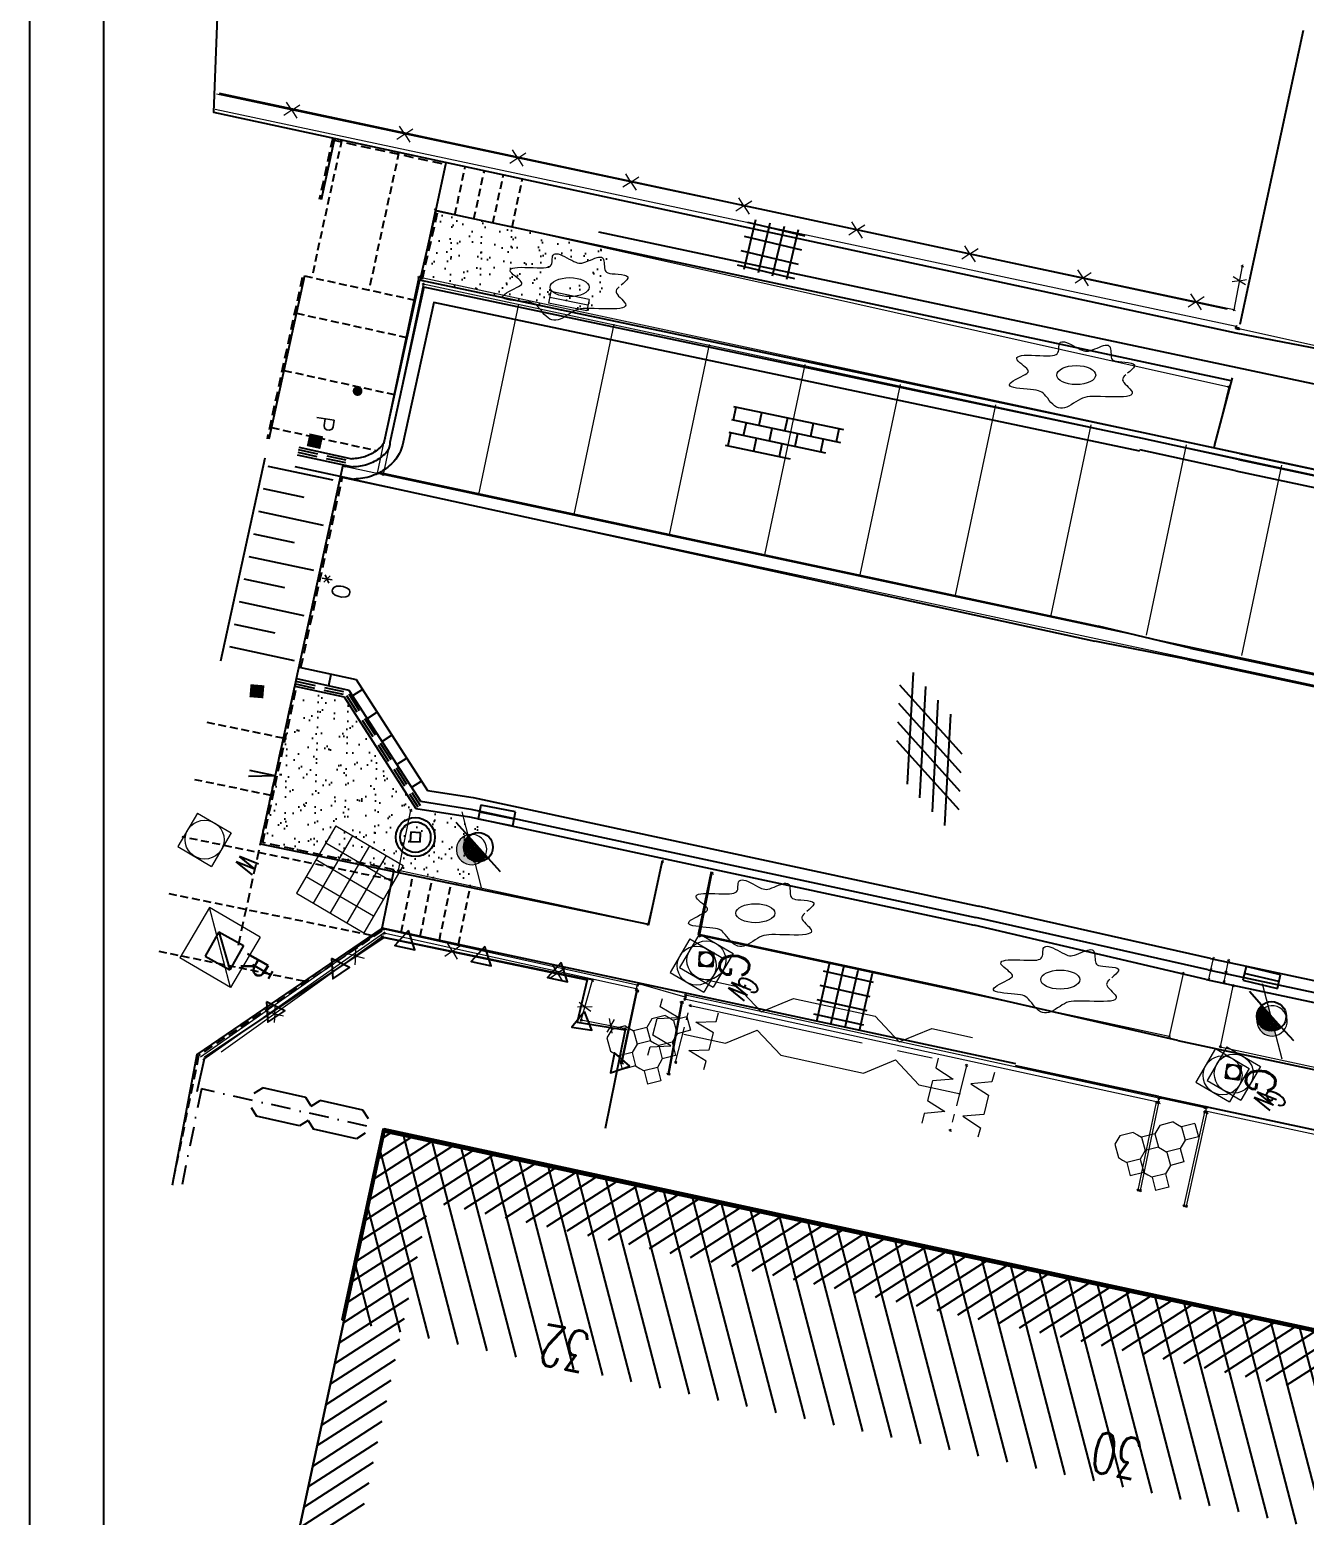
# Model space of a CAD drawing. Header units: millimetres. Extents: x 3476 to 38328, y 1439 to 26921.
# Drawn here: x 3476 to 6747, y 4517 to 8330 of the extents above; entities that cross this region are included whole.
import ezdxf

# ---------------------------------------------------------------- set-up
doc = ezdxf.new("R2010")
doc.units = ezdxf.units.MM
doc.header["$LTSCALE"] = 100
doc.header["$MEASUREMENT"] = 0
for name, pattern in [('DASHDOT', [1, 0.5, -0.25, 0, -0.25]), ('DASHED', [0.75, 0.5, -0.25]), ('HIDDEN', [0.375, 0.25, -0.125])]:
    doc.linetypes.add(name, pattern=pattern)
doc.layers.get('0').update_dxf_attribs({"linetype": 'CONTINUOUS'})
for name, color, linetype in [('arcering', 4, 'CONTINUOUS'), ('B-01', 7, 'CONTINUOUS'), ('B-02', 7, 'CONTINUOUS'), ('B-03', 7, 'CONTINUOUS'), ('B-04', 7, 'CONTINUOUS'), ('B-05', 7, 'CONTINUOUS'), ('B-06', 7, 'CONTINUOUS'), ('B-07', 7, 'CONTINUOUS'), ('B-09', 7, 'CONTINUOUS'), ('B-10', 7, 'CONTINUOUS'), ('B-HUISNRS', 7, 'CONTINUOUS'), ('B-TEKST18', 7, 'CONTINUOUS'), ('B-TEKST25', 7, 'CONTINUOUS'), ('B-VERKLONT', 7, 'CONTINUOUS'), ('BT-AFSL', 7, 'CONTINUOUS'), ('BT-BEPL', 7, 'CONTINUOUS'), ('BT-GEBO1', 7, 'CONTINUOUS'), ('BT-GEBO2', 7, 'CONTINUOUS'), ('BT-KAPA', 7, 'CONTINUOUS'), ('BT-WEG1', 7, 'CONTINUOUS'), ('BT-WEG2', 7, 'CONTINUOUS'), ('G-PARKEERVAK-GEMEENTE', 1, 'CONTINUOUS'), ('L-VELDDATA', 7, 'CONTINUOUS'), ('new', 1, 'CONTINUOUS'), ('STRATEN', 5, 'CONTINUOUS')]:
    doc.layers.add(name, color=color, linetype=linetype)
doc.styles.add('RS050', font='romans', dxfattribs={"height": 0.5})
doc.styles.get("Standard").update_dxf_attribs({"font": 'romans.shx', "width": 0.7, "height": 62.5})
pattern_1 = [(298.3899, (-68597.37, -67749.97), (57.374775, -7.28638), [0, -45.6, 0, -51, 0, -48.75]), (268.3899, (-68597.37, -67749.97), (75.19004, -65.82867), [0, -24.6, 0, -41.1, 0, -15.75]), (228.3899, (-68591.53, -67713.536), (-14.62443, -92.272674), [0, -15, 0, -54, 0, -70.5]), (218.3899, (-68591.53, -67713.54), (11.71914, -93.21514), [0, -7.5, 0, -35.4, 0, -40.5])]

# ---------------------------------------------------------------- blocks, each defined once
blk = doc.blocks.new('AFSLUITING_HOUTPRIKKEL')
at = {"color": 0, "lineweight": 5}
blk.add_line((0, 0), (3, 0), dxfattribs=at)
at = {"color": 0, "lineweight": 20}
for q in [(0.825, 0.175), (0.825, -0.175), (1.175, 0.175), (1.175, -0.175)]:
    blk.add_line((1, 0), q, dxfattribs=at)
blk = doc.blocks.new('STRMEUB_STRAATKAP_W')
at = {"color": 0, "lineweight": 20}
for p, q in [((-0.5, -0.5), (-0.5, 0.5)), ((-0.5, 0.5), (0.5, 0.5)), ((0.5, -0.5), (0.5, 0.5)), ((-0.5, -0.5), (0.5, -0.5))]:
    blk.add_line(p, q, dxfattribs=at)
blk.add_circle((0, 0), 0.5, dxfattribs=at)
at = {"color": 0, "insert": (0, 1.25), "char_height": 0.525, "width": 0.91553, "attachment_point": 5}
blk.add_mtext('\\Ftxt.shx|b0;W', dxfattribs=at)
at = {"flags": 1}
for tag, p in [('POINTNUMBER', (0, 0)), ('COMMENT', (0, -1.25))]:
    blk.add_attdef(tag, p, '', height=1, dxfattribs=at)
blk = doc.blocks.new('BEPLANTINGEN_LOOFBOOM')
at = {"color": 0, "lineweight": 20}
for p, q in [((-0.125, 1.475), (-0.075, 1.55)), ((-0.075, 1.55), (-0.02, 1.62)), ((-0.02, 1.62), (0.035, 1.68)), ((0.035, 1.68), (0.09, 1.72)), ((0.09, 1.72), (0.145, 1.74)), ((0.145, 1.74), (0.2, 1.74)), ((0.2, 1.74), (0.255, 1.72)), ((0.255, 1.72), (0.315, 1.68)), ((0.315, 1.68), (0.37, 1.62)), ((0.37, 1.62), (0.43, 1.535)), ((0.43, 1.535), (0.49, 1.435)), ((-0.43, 1.13), (-0.375, 1.16)), ((-0.375, 1.16), (-0.33, 1.2)), ((-0.33, 1.2), (-0.28, 1.255)), ((-0.28, 1.255), (-0.23, 1.32)), ((-0.23, 1.32), (-0.18, 1.395)), ((-0.18, 1.395), (-0.125, 1.475)), ((0.49, 1.435), (0.545, 1.33)), ((0.545, 1.33), (0.6, 1.22)), ((0.6, 1.22), (0.655, 1.11)), ((-1.255, 0.96), (-1.225, 1.015)), ((-1.255, 0.895), (-1.255, 0.96)), ((-1.245, 0.815), (-1.255, 0.895)), ((-1.215, 0.735), (-1.245, 0.815)), ((-1.225, 1.015), (-1.16, 1.055)), ((-1.16, 1.055), (-1.075, 1.075)), ((-1.075, 1.075), (-0.975, 1.085)), ((-0.975, 1.085), (-0.865, 1.09)), ((-0.865, 1.09), (-0.75, 1.09)), ((-0.65, 1.09), (-0.565, 1.095)), ((-0.565, 1.095), (-0.495, 1.105)), ((-0.495, 1.105), (-0.43, 1.13)), ((0.655, 1.11), (0.705, 1.015)), ((0.705, 1.015), (0.755, 0.935)), ((0.755, 0.935), (0.8, 0.87)), ((0.8, 0.87), (0.845, 0.82)), ((0.845, 0.82), (0.9, 0.78)), ((0.9, 0.78), (0.96, 0.75)), ((-1.19, 0.655), (-1.215, 0.735)), ((-1.21, 0.345), (-1.175, 0.385)), ((-1.16, 0.585), (-1.19, 0.655)), ((-1.175, 0.385), (-1.15, 0.425)), ((-1.145, 0.525), (-1.16, 0.585)), ((-1.15, 0.425), (-1.145, 0.47)), ((-1.145, 0.47), (-1.145, 0.525)), ((0.96, 0.75), (1.035, 0.73)), ((1.035, 0.73), (1.12, 0.715)), ((1.12, 0.715), (1.215, 0.705)), ((1.215, 0.705), (1.31, 0.69)), ((1.31, 0.69), (1.41, 0.68)), ((1.41, 0.68), (1.5, 0.665)), ((1.5, 0.665), (1.575, 0.645)), ((1.575, 0.645), (1.635, 0.615)), ((1.635, 0.615), (1.68, 0.58)), ((1.705, 0.415), (1.675, 0.34)), ((1.68, 0.58), (1.705, 0.535)), ((1.705, 0.535), (1.715, 0.48)), ((1.715, 0.48), (1.705, 0.415)), ((-1.73, -0.015), (-1.685, 0.025)), ((-1.685, 0.025), (-1.625, 0.07)), ((-1.625, 0.07), (-1.555, 0.115)), ((-1.555, 0.115), (-1.475, 0.165)), ((-1.475, 0.165), (-1.4, 0.215)), ((-1.4, 0.215), (-1.325, 0.26)), ((-1.325, 0.26), (-1.26, 0.305)), ((-1.26, 0.305), (-1.21, 0.345)), ((1.495, 0.075), (1.42, -0.015)), ((1.565, 0.165), (1.495, 0.075)), ((1.625, 0.255), (1.565, 0.165)), ((1.675, 0.34), (1.625, 0.255)), ((-1.765, -0.085), (-1.755, -0.055)), ((-1.755, -0.12), (-1.765, -0.085)), ((-1.755, -0.055), (-1.73, -0.015)), ((-1.73, -0.15), (-1.755, -0.12)), ((-1.69, -0.175), (-1.73, -0.15)), ((-1.635, -0.205), (-1.69, -0.175)), ((-1.57, -0.23), (-1.635, -0.205)), ((-1.495, -0.255), (-1.57, -0.23)), ((-1.425, -0.28), (-1.495, -0.255)), ((-1.355, -0.31), (-1.425, -0.28)), ((-1.295, -0.335), (-1.355, -0.31)), ((-1.25, -0.365), (-1.295, -0.335)), ((-1.22, -0.395), (-1.25, -0.365)), ((1.205, -0.365), (1.2, -0.42)), ((1.22, -0.31), (1.205, -0.365)), ((1.25, -0.25), (1.22, -0.31)), ((1.295, -0.185), (1.25, -0.25)), ((1.355, -0.105), (1.295, -0.185)), ((1.42, -0.015), (1.355, -0.105)), ((-1.295, -0.84), (-1.265, -0.75)), ((-1.265, -0.75), (-1.24, -0.665)), ((-1.24, -0.665), (-1.215, -0.59)), ((-1.205, -0.43), (-1.22, -0.395)), ((-1.215, -0.59), (-1.205, -0.525)), ((-1.2, -0.475), (-1.205, -0.43)), ((-1.205, -0.525), (-1.2, -0.475)), ((1.2, -0.42), (1.205, -0.48)), ((1.205, -0.48), (1.225, -0.55)), ((1.225, -0.55), (1.25, -0.625)), ((1.25, -0.625), (1.28, -0.71)), ((1.28, -0.71), (1.31, -0.8)), ((-1.35, -1.075), (-1.34, -1.005)), ((-1.35, -1.135), (-1.35, -1.075)), ((-1.34, -1.175), (-1.35, -1.135)), ((-1.34, -1.005), (-1.32, -0.925)), ((-1.32, -0.925), (-1.295, -0.84)), ((-1.055, -1.135), (-1.125, -1.17)), ((-0.985, -1.095), (-1.055, -1.135)), ((-0.915, -1.055), (-0.985, -1.095)), ((-0.845, -1.02), (-0.915, -1.055)), ((-0.78, -1), (-0.845, -1.02)), ((-0.72, -0.985), (-0.78, -1)), ((-0.67, -0.99), (-0.72, -0.985)), ((-0.625, -1.01), (-0.67, -0.99)), ((-0.58, -1.04), (-0.625, -1.01)), ((-0.54, -1.09), (-0.58, -1.04)), ((-0.5, -1.155), (-0.54, -1.09)), ((0.51, -1.135), (0.465, -1.15)), ((0.565, -1.135), (0.51, -1.135)), ((0.635, -1.145), (0.565, -1.135)), ((1.31, -0.8), (1.34, -0.89)), ((1.34, -0.89), (1.36, -0.975)), ((1.36, -0.975), (1.375, -1.05)), ((1.375, -1.115), (1.36, -1.165)), ((1.375, -1.05), (1.375, -1.115)), ((-1.315, -1.2), (-1.34, -1.175)), ((-1.285, -1.215), (-1.315, -1.2)), ((-1.24, -1.215), (-1.285, -1.215)), ((-1.185, -1.2), (-1.24, -1.215)), ((-1.125, -1.17), (-1.185, -1.2)), ((-0.455, -1.235), (-0.5, -1.155)), ((-0.41, -1.325), (-0.455, -1.235)), ((-0.365, -1.42), (-0.41, -1.325)), ((-0.315, -1.515), (-0.365, -1.42)), ((-0.27, -1.6), (-0.315, -1.515)), ((0.215, -1.495), (0.17, -1.575)), ((0.26, -1.41), (0.215, -1.495)), ((0.305, -1.335), (0.26, -1.41)), ((0.345, -1.265), (0.305, -1.335)), ((0.385, -1.21), (0.345, -1.265)), ((0.425, -1.175), (0.385, -1.21)), ((0.465, -1.15), (0.425, -1.175)), ((0.71, -1.16), (0.635, -1.145)), ((0.8, -1.18), (0.71, -1.16)), ((0.895, -1.2), (0.8, -1.18)), ((0.99, -1.225), (0.895, -1.2)), ((1.08, -1.24), (0.99, -1.225)), ((1.16, -1.245), (1.08, -1.24)), ((1.23, -1.245), (1.16, -1.245)), ((1.285, -1.23), (1.23, -1.245)), ((1.33, -1.205), (1.285, -1.23)), ((1.36, -1.165), (1.33, -1.205)), ((-0.22, -1.675), (-0.27, -1.6)), ((-0.17, -1.725), (-0.22, -1.675)), ((-0.12, -1.76), (-0.17, -1.725)), ((-0.075, -1.78), (-0.12, -1.76)), ((-0.025, -1.775), (-0.075, -1.78)), ((0.025, -1.75), (-0.025, -1.775)), ((0.075, -1.71), (0.025, -1.75)), ((0.12, -1.65), (0.075, -1.71)), ((0.17, -1.575), (0.12, -1.65))]:
    blk.add_line(p, q, dxfattribs=at)
blk.add_circle((0, 0), 0.5, dxfattribs=at)
at = {"flags": 1}
for tag, p in [('POINTNUMBER', (0, 0)), ('COMMENT', (0, -1.25))]:
    blk.add_attdef(tag, p, '', height=1, dxfattribs=at)
blk = doc.blocks.new('STRMEUB_STRAATKAP_G')
at = {"color": 0, "lineweight": 20}
for p, q in [((-0.5, -0.5), (-0.5, 0.5)), ((-0.5, 0.5), (0.5, 0.5)), ((0.5, -0.5), (0.5, 0.5)), ((-0.5, -0.5), (0.5, -0.5))]:
    blk.add_line(p, q, dxfattribs=at)
blk.add_circle((0, 0), 0.5, dxfattribs=at)
at = {"color": 0, "insert": (0, 1.25), "char_height": 0.525, "width": 0.80566, "attachment_point": 5}
blk.add_mtext('\\Ftxt.shx|b0;G', dxfattribs=at)
at = {"flags": 1}
for tag, p in [('POINTNUMBER', (0, 0)), ('COMMENT', (0, -1.25))]:
    blk.add_attdef(tag, p, '', height=1, dxfattribs=at)
blk = doc.blocks.new('VERHARDING_SIERTEGELS')
at = {"color": 0, "lineweight": 20}
for p, q in [((-1, 0.5), (-0.75, 0.75)), ((-1, 0.5), (-0.75, 0.245)), ((-0.75, 0.75), (-0.5, 0.5)), ((-0.75, 0.25), (-0.5, 0.5)), ((-0.5, 0.5), (-0.25, 0.5)), ((-0.25, 0.5), (0, 0.75)), ((-0.25, 0.5), (0, 0.245)), ((0, 0.75), (0.25, 0.5)), ((0, 0.25), (0.25, 0.5)), ((0.25, 0.5), (0.5, 0.5)), ((0.5, 0.5), (0.75, 0.75)), ((0.5, 0.5), (0.75, 0.245)), ((0.75, 0.75), (1, 0.5)), ((0.75, 0.25), (1, 0.5)), ((-0.75, 0.125), (-0.75, 0.25)), ((-0.75, 0), (-0.75, 0.125)), ((-0.75, 0), (-0.5, -0.25)), ((-0.25, -0.25), (0, 0)), ((0, 0.125), (0, 0.25)), ((0, 0), (0, 0.125)), ((0, 0), (0.25, -0.25)), ((0.5, -0.25), (0.75, 0)), ((0.75, 0.125), (0.75, 0.25)), ((0.75, 0), (0.75, 0.125)), ((0.75, 0), (1, -0.25)), ((-0.5, -0.25), (-0.25, -0.25)), ((-0.25, -0.25), (0, -0.505)), ((0, -0.5), (0.25, -0.25)), ((0.25, -0.25), (0.5, -0.25)), ((0.5, -0.25), (0.75, -0.505)), ((0.75, -0.5), (1, -0.25)), ((0, -0.625), (0, -0.5)), ((0, -0.75), (0, -0.625)), ((0, -0.75), (0.25, -1)), ((0.5, -1), (0.75, -0.75)), ((0.75, -0.625), (0.75, -0.5)), ((0.75, -0.75), (0.75, -0.625)), ((0.25, -1), (0.5, -1))]:
    blk.add_line(p, q, dxfattribs=at)
at = {"flags": 1}
for tag, p in [('POINTNUMBER', (0, 0)), ('COMMENT', (0, -1.25))]:
    blk.add_attdef(tag, p, '', height=1, dxfattribs=at)
blk = doc.blocks.new('AFSLUITING_HAAG')
at = {"color": 0, "lineweight": 5}
for p, q in [((0, 0.735), (0.74, 0.735)), ((0.74, 0.735), (1.25, 0.225)), ((1.25, 0.225), (1.76, 0.735)), ((1.76, 0.735), (3.24, 0.735)), ((3.24, 0.735), (3.75, 0.225)), ((3.75, 0.225), (4.26, 0.735)), ((4.26, 0.735), (5, 0.735)), ((0, 0), (3.11, 0)), ((3.75, 0), (4.375, 0)), ((0.75, -0.75), (1.25, -0.25)), ((1.25, -0.25), (1.75, -0.75)), ((3.25, -0.75), (3.75, -0.25)), ((3.75, -0.25), (4.25, -0.75)), ((0, -0.75), (0.75, -0.75)), ((1.75, -0.75), (3.25, -0.75)), ((4.25, -0.75), (5, -0.75))]:
    blk.add_line(p, q, dxfattribs=at)
blk = doc.blocks.new('WEGEN_STRAATKOLK')
at = {"color": 0, "lineweight": 20}
for p, q in [((-0.5, 0.15), (0.5, 0.15)), ((-0.5, -0.15), (-0.5, 0.15)), ((-0.5, 0), (0.5, 0)), ((0.5, -0.15), (0.5, 0.15)), ((-0.5, -0.15), (0.5, -0.15))]:
    blk.add_line(p, q, dxfattribs=at)
at = {"flags": 1}
for tag, p in [('POINTNUMBER', (0, 0)), ('COMMENT', (0, -1.25))]:
    blk.add_attdef(tag, p, '', height=1, dxfattribs=at)
blk = doc.blocks.new('INVISIBLE')
at = {"color": 0, "lineweight": 9}
for p, q in [((-0.0375, 0), (0.0375, 0)), ((0, -0.0375), (0, 0.0375))]:
    blk.add_line(p, q, dxfattribs=at)
at = {"flags": 1}
for tag, p in [('POINTNUMBER', (0, 0)), ('COMMENT', (0, -1.25))]:
    blk.add_attdef(tag, p, '', height=1, dxfattribs=at)
blk = doc.blocks.new('VERHARDING_BETONTEGELS')
at = {"color": 0, "lineweight": 20}
for p, q in [((-1, 1), (1, 1)), ((-1, -1), (-1, 1)), ((-0.5, -1), (-0.5, 1)), ((0, -1), (0, 1)), ((0.5, -1), (0.5, 1)), ((1, -1), (1, 1)), ((-1, 0.5), (1, 0.5)), ((-1, 0), (1, 0)), ((-1, -0.5), (1, -0.5)), ((-1, -1), (1, -1))]:
    blk.add_line(p, q, dxfattribs=at)
at = {"flags": 1}
for tag, p in [('POINTNUMBER', (0, 0)), ('COMMENT', (0, -1.25))]:
    blk.add_attdef(tag, p, '', height=1, dxfattribs=at)
blk = doc.blocks.new('PALEN_VERLICHTING')
h = blk.add_hatch(color=0)
edge = h.paths.add_edge_path()
edge.add_line((-0.275, -0.275), (0.275, 0.275))
edge.add_arc((0, 0), 0.389, -135, 45, ccw=False)
at = {"color": 0, "lineweight": 20}
blk.add_line((-0.705, -0.705), (0.71, 0.705), dxfattribs=at)
for start, end in [(45, 225), (225, 45)]:
    blk.add_arc((0, 0), 0.389, start, end, dxfattribs=at)
at = {"flags": 1}
for tag, p in [('POINTNUMBER', (0, 0)), ('COMMENT', (0, -1.25))]:
    blk.add_attdef(tag, p, '', height=1, dxfattribs=at)
blk = doc.blocks.new('STRMEUB_KABINE_T')
at = {"color": 0, "lineweight": 20}
for p, q in [((-0.75, 0.755), (0.75, 0.755)), ((-0.75, 0.755), (-0.75, -0.75)), ((0.75, 0.755), (-0.75, -0.75)), ((0.75, 0.755), (0.75, -0.75)), ((-0.75, -0.75), (0.75, -0.75))]:
    blk.add_line(p, q, dxfattribs=at)
at = {"color": 0, "insert": (-0.171, 0.951), "char_height": 0.525, "width": 0.62256, "attachment_point": 7}
blk.add_mtext('\\Ftxt.shx|b0;T', dxfattribs=at)
at = {"flags": 1}
for tag, p in [('POINTNUMBER', (0, 0)), ('COMMENT', (0, -1.25))]:
    blk.add_attdef(tag, p, '', height=1, dxfattribs=at)
blk = doc.blocks.new('037')
for p, q in [((0, 0.1875), (0.1875, 0.375)), ((0.1875, 0.375), (1.3125, 0.375)), ((1.5, 0.1875), (1.3125, 0.375)), ((0, -0.1875), (0.1875, -0.375)), ((0.1875, -0.375), (1.3125, -0.375)), ((1.5, -0.1875), (1.3125, -0.375))]:
    blk.add_line(p, q)
blk = doc.blocks.new('048')
blk.add_lwpolyline([(0.009, 0.3), (-0.251, -0.15), (0.269, -0.15)], close=True)
blk = doc.blocks.new('094')
at = {"color": 0}
for p, q in [((-0.764, 0.564), (0.748, 0.564)), ((-0.557, -0.675), (-0.557, 0.637)), ((-0.182, -0.675), (-0.182, 0.637)), ((0.193, -0.675), (0.193, 0.637)), ((0.568, -0.675), (0.568, 0.637)), ((-0.764, 0.189), (0.748, 0.189)), ((-0.764, -0.186), (0.748, -0.186)), ((-0.764, -0.561), (0.748, -0.561))]:
    blk.add_line(p, q, dxfattribs=at)
blk = doc.blocks.new('0742')
for p, q in [((-0.36, 0.36), (0.36, 0.36)), ((-0.36, -0.36), (-0.36, 0.36)), ((-0.36, -0.36), (0.36, 0.36)), ((0.36, -0.36), (0.36, 0.36)), ((-0.36, -0.36), (0.36, -0.36))]:
    blk.add_line(p, q)
at = {"style": 'RS050'}
blk.add_text('R', height=0.6, dxfattribs=at).set_placement((-0.324, 0.56))
blk = doc.blocks.new('0533')
for p, q in [((0.6, 0.6), (0.265, 0.265)), ((0.265, 0.265), (-0.265, -0.265)), ((-0.269, -0.269), (-0.6, -0.6))]:
    blk.add_line(p, q)
at = {"color": 0}
for p, q in [((0.275, -0.254), (0.01, 0.01)), ((0.3, -0.226), (0.037, 0.037)), ((0.321, -0.194), (0.064, 0.064)), ((0.339, -0.159), (0.09, 0.09)), ((0.355, -0.122), (0.117, 0.117)), ((0.366, -0.08), (0.143, 0.143)), ((0.373, -0.034), (0.17, 0.17)), ((0.375, 0.018), (0.196, 0.196)), ((0.367, 0.079), (0.223, 0.223)), ((0.34, 0.158), (0.249, 0.249)), ((-0.181, -0.329), (-0.255, -0.255)), ((-0.093, -0.363), (-0.228, -0.228)), ((-0.029, -0.374), (-0.202, -0.202)), ((0.024, -0.374), (-0.175, -0.175)), ((0.071, -0.368), (-0.149, -0.149)), ((0.113, -0.357), (-0.122, -0.122)), ((0.152, -0.343), (-0.096, -0.096)), ((0.187, -0.325), (-0.069, -0.069)), ((0.219, -0.304), (-0.043, -0.043)), ((0.249, -0.281), (-0.016, -0.016))]:
    blk.add_line(p, q, dxfattribs=at)
blk.add_circle((0, 0), 0.375)
blk = doc.blocks.new('062')
for p, q in [((0.453, 0.18), (-0.453, 0.18)), ((-0.453, 0.18), (-0.453, -0.18)), ((-0.453, 0), (0.453, 0)), ((0.453, -0.18), (0.453, 0.18)), ((-0.453, -0.18), (0.453, -0.18))]:
    blk.add_line(p, q)
blk = doc.blocks.new('061')
for p, q in [((-0.126, -0.126), (-0.126, 0.126)), ((0.126, 0.126), (-0.126, 0.126)), ((0.126, 0.126), (0.126, -0.126)), ((-0.126, -0.126), (0.126, -0.126))]:
    blk.add_line(p, q)
for radius in [0.501, 0.392]:
    blk.add_circle((0, 0), radius)
blk = doc.blocks.new('0721')
at = {"color": 0}
for p, q in [((-0.18, 0.166), (-0.166, 0.18)), ((-0.18, 0.145), (-0.145, 0.18)), ((-0.18, 0.124), (-0.124, 0.18)), ((-0.18, 0.103), (-0.103, 0.18)), ((-0.18, 0.081), (-0.081, 0.18)), ((-0.18, 0.06), (-0.162, 0.078)), ((-0.18, 0.039), (-0.174, 0.045)), ((-0.18, 0.018), (-0.179, 0.019)), ((-0.078, 0.162), (-0.06, 0.18)), ((-0.045, 0.174), (-0.039, 0.18)), ((-0.019, 0.179), (-0.018, 0.18)), ((0.003, 0.18), (0.003, 0.18)), ((0.023, 0.179), (0.025, 0.18)), ((0.041, 0.175), (0.046, 0.18)), ((0.058, 0.171), (0.067, 0.18)), ((0.073, 0.165), (0.088, 0.18)), ((0.087, 0.158), (0.109, 0.18)), ((0.1, 0.15), (0.131, 0.18)), ((0.112, 0.141), (0.152, 0.18)), ((0.124, 0.131), (0.173, 0.18)), ((0.134, 0.12), (0.18, 0.166)), ((0.144, 0.108), (0.18, 0.144)), ((0.152, 0.096), (0.18, 0.123)), ((0.16, 0.082), (0.18, 0.102)), ((0.167, 0.068), (0.18, 0.081)), ((0.172, 0.052), (0.18, 0.06)), ((0.177, 0.035), (0.18, 0.038)), ((0.179, 0.016), (0.18, 0.017)), ((-0.18, -0.003), (-0.18, -0.003)), ((-0.18, -0.025), (-0.179, -0.023)), ((-0.18, -0.046), (-0.175, -0.041)), ((-0.18, -0.067), (-0.171, -0.058)), ((-0.18, -0.088), (-0.165, -0.073)), ((-0.18, -0.109), (-0.158, -0.087)), ((-0.18, -0.131), (-0.15, -0.1)), ((-0.18, -0.152), (-0.141, -0.112)), ((-0.18, -0.173), (-0.131, -0.124)), ((-0.166, -0.18), (-0.12, -0.134)), ((-0.144, -0.18), (-0.108, -0.144)), ((-0.123, -0.18), (-0.096, -0.152)), ((-0.102, -0.18), (-0.082, -0.16)), ((-0.081, -0.18), (-0.068, -0.167)), ((-0.06, -0.18), (-0.052, -0.172)), ((-0.038, -0.18), (-0.035, -0.177)), ((-0.017, -0.18), (-0.016, -0.179)), ((0.004, -0.18), (0.004, -0.18)), ((0.025, -0.18), (0.027, -0.178)), ((0.046, -0.18), (0.055, -0.171)), ((0.068, -0.18), (0.18, -0.068)), ((0.089, -0.18), (0.18, -0.089)), ((0.11, -0.18), (0.18, -0.11)), ((0.131, -0.18), (0.18, -0.131)), ((0.153, -0.18), (0.18, -0.153)), ((0.171, -0.055), (0.18, -0.046)), ((0.174, -0.18), (0.18, -0.174)), ((0.178, -0.027), (0.18, -0.025)), ((0.18, -0.004), (0.18, -0.004))]:
    blk.add_line(p, q, dxfattribs=at)
for p, q in [((-0.18, -0.18), (-0.18, 0.18)), ((-0.18, 0.18), (0.18, 0.18)), ((0.18, -0.18), (0.18, 0.18)), ((-0.18, -0.18), (0.18, -0.18))]:
    blk.add_line(p, q)
blk.add_circle((0, 0), 0.18)
blk.add_text('G', height=0.75).set_placement((-0.216, 0.353))
blk = doc.blocks.new('095')
at = {"color": 0}
for p, q in [((-1.082, 0.675), (1.796, 0.675)), ((-1.013, 0.337), (-1.013, 0.675)), ((-0.338, 0.337), (-0.338, 0.675)), ((0.337, 0.337), (0.337, 0.675)), ((1.012, 0.337), (1.012, 0.675)), ((1.688, 0.337), (1.688, 0.675)), ((-1.068, 0.337), (1.796, 0.337)), ((-1.068, 0), (1.469, 0)), ((-1.013, -0.338), (-1.013, 0)), ((-0.675, 0), (-0.675, 0.337)), ((-0.338, -0.338), (-0.338, 0)), ((0, 0), (0, 0.337)), ((0.337, -0.338), (0.337, 0)), ((0.675, 0), (0.675, 0.337)), ((1.35, 0), (1.35, 0.337)), ((-1.085, -0.338), (0.614, -0.338))]:
    blk.add_line(p, q, dxfattribs=at)
blk = doc.blocks.new('PHO')
at = {"const_width": 0.125}
blk.add_lwpolyline([(-0.071, -0.005, 1), (0.054, -0.005, 1)], format="xyb", close=True, dxfattribs=at)
blk = doc.blocks.new('091')
at = {"color": 0}
for p, q in [((-1.478, -0.829), (0.209, 0.859)), ((-1.001, -0.829), (0.686, 0.859)), ((-0.524, -0.829), (1.164, 0.859)), ((-0.047, -0.829), (1.641, 0.859)), ((2.069, 0.521), (-0.795, 0.521)), ((1.731, 0.184), (-1.132, 0.184)), ((1.394, -0.154), (-1.47, -0.154)), ((1.056, -0.491), (-1.807, -0.491))]:
    blk.add_line(p, q, dxfattribs=at)

msp = doc.modelspace()

# ---------------------------------------------------------------- hatches: boundary and pattern name
at = {"layer": 'arcering'}
h = msp.add_hatch(dxfattribs=at)
h.set_pattern_fill('AR-SAND', color=256, scale=30, angle=-99.1101, style=0)
h.set_pattern_definition(pattern_1)
h.paths.add_polyline_path([(4930.08, 7591.99), (4968.54, 7769.67), (4713.62, 7824.12, 0.4597198), (4683.9, 7728.78, 0.3576773), (4659.71, 7648.92)])
h.paths.add_polyline_path([(4839.84, 7664.13, -1), (4850.83, 7732.63, -1)], flags=16)
h.paths.add_polyline_path([(4659.71, 7648.92, -0.3576773), (4683.9, 7728.78, -0.4570792), (4713.09, 7823.9), (4713.16, 7824.22), (4517.57, 7866), (4476.56, 7687.49)])
h = msp.add_hatch(dxfattribs=at)
h.set_pattern_fill('AR-SAND', color=256, scale=30, angle=-99.1101, style=0)
h.set_pattern_definition(pattern_1)
h.paths.add_polyline_path([(4410.91, 6175.38), (4409.89, 6170.49), (4605.73, 6129.89), (4616.2, 6197.68, -0.8793544), (4627.56, 6271.19), (4632.77, 6304.92), (4626.07, 6306.25), (4626.23, 6307.05), (4603.95, 6311.83), (4465.93, 6333.15), (4282.47, 6619.01), (4161.04, 6645.51), (4073.71, 6245.28)])
h.paths.add_polyline_path([(4473.09, 6308.9, -1), (4457.22, 6209.92, -1)], flags=16)
h.paths.add_polyline_path([(4471.36, 6298.12, -1), (4458.95, 6220.7, -1)], flags=0)
h.paths.add_polyline_path([(4453.28, 6272.61), (4478.35, 6271.28), (4477.02, 6246.21), (4451.96, 6247.54)], flags=0)
at = {"layer": 'BT-GEBO2'}
h = msp.add_hatch(dxfattribs=at)
h.set_pattern_fill('_VERTICAAL', color=256, scale=100, angle=-120.3716, style=0, pattern_type=0)
h.set_pattern_definition([(284.6284, (20030.515, 51681.626), (65.5377, 17.105985), [])])
h.paths.add_polyline_path([(12064.86, 3353.09), (12169.32, 3842.06), (7398.2, 4861.27), (4384.47, 5509.82), (4279.11, 5021.05)])

# ---------------------------------------------------------------- linework, layer by layer
for p, q in [((3476.1, 1439.25), (3476.1, 26921.42)), ((3666.42, 1671.75), (3666.42, 26741))]:
    msp.add_line(p, q)
at = {"layer": 'arcering', "linetype": 'HIDDEN', "ltscale": 0.8}
for p, q in [((4276.38, 8047.69), (4199.39, 7694.81)), ((4423, 8016.04), (4345.94, 7662.83)), ((4566.45, 7855.45), (4593.18, 7979.31)), ((4615.32, 7844.9), (4642.06, 7968.76)), ((4664.2, 7834.35), (4690.93, 7958.21)), ((4713.07, 7823.81), (4739.8, 7947.66)), ((4181.03, 7698.81), (4464.46, 7636.98)), ((4160.13, 7602.99), (4443.55, 7541.15)), ((4128.15, 7456.44), (4411.57, 7394.6)), ((4096.18, 7309.89), (4365.47, 7251.13)), ((4127.02, 6513.03), (3931.09, 6553.27)), ((4095.04, 6366.47), (3899.11, 6406.71)), ((4405.56, 6149.57), (3867.14, 6260.15)), ((4428.82, 6015.46), (4458.85, 6160.34)), ((4477.78, 6005.31), (4507.81, 6150.19)), ((4526.74, 5995.16), (4556.77, 6140.04)), ((4352.89, 6007.25), (3833.93, 6113.84)), ((4575.7, 5985.01), (4605.73, 6129.89)), ((4180.04, 5889.62), (3803.76, 5966.9))]:
    msp.add_line(p, q, dxfattribs=at)
at = {"layer": 'arcering'}
for p, q in [((4243.11, 6648.07), (4249.51, 6677.38)), ((4329.41, 6638.45), (4304.16, 6622.25)), ((4367.22, 6579.54), (4341.97, 6563.34)), ((4405.03, 6520.63), (4379.78, 6504.42)), ((4442.83, 6461.72), (4417.59, 6445.51)), ((4480.64, 6402.81), (4455.39, 6386.6))]:
    msp.add_line(p, q, dxfattribs=at)
at = {"layer": 'B-01'}
for p, q in [((4373.34, 7194.47), (6216.55, 6800.24)), ((5063.19, 6035.07), (4067.75, 6241.4)), ((5098.22, 6198.72), (5063.19, 6035.07))]:
    msp.add_line(p, q, dxfattribs=at)
for points in [[(4024.07, 10100.07), (3985.51, 9117.31), (3947.5, 8118.68), (6569.33, 7552.77)], [(6557.82, 7430.17), (4517.57, 7866), (4476.56, 7687.49)], [(6332.74, 7296.62), (4475.52, 7687.71), (4385.22, 7275.07)], [(6329.64, 7281.94), (4487, 7669.96), (4399.88, 7271.87)], [(6322.84, 7249.65), (4512.23, 7630.92), (4432.11, 7264.81)], [(6559.73, 7437.41), (6513.7, 7263.39)], [(6575.97, 7228.34), (9613.71, 6582.53)], [(6579.09, 7243.01), (9617.14, 6597.14)], [(4299.94, 7178.14), (6207.78, 6761.87)], [(6569.73, 7198.99), (9606.86, 6553.31)], [(6445.87, 6715.01), (9492.54, 6065.61)], [(6452.13, 6744.35), (9499.38, 6094.83)], [(4495.84, 6379.13), (4613.03, 6361.02), (5909.11, 6082.75)], [(4465.93, 6333.15), (4603.95, 6311.83), (5898.61, 6033.86)], [(4477.9, 6351.54), (4607.58, 6331.51), (5902.81, 6053.41)], [(5845.95, 5869.22), (5190.92, 6009.62), (5224.34, 6171.5)], [(6005.53, 5677.62), (4379.86, 6025.6), (3904.78, 5702.3), (3841.41, 5366.52)], [(6504.78, 5948.3), (9324.22, 5347.63)], [(6498.53, 5918.95), (9317.38, 5318.41)], [(6493.32, 5894.5), (9311.67, 5294.07)], [(6420.73, 5738.07), (9273.02, 5129.2)], [(6370.84, 5594.2), (9238.45, 4981.71)]]:
    msp.add_lwpolyline(points, dxfattribs=at)
for points in [[(4385.22, 7275.07, -0.2182679), (4370.95, 7255.6, -0.0799444), (4343.04, 7238.17, -0.080199), (4310.97, 7230.37, -0.0201784), (4302.62, 7230.05)], [(4399.88, 7271.87, -0.2694862), (4381.87, 7238.07, -0.0778733), (4351.21, 7218.75, -0.0822708), (4314.08, 7209.56, -0.0205079), (4304.49, 7209.2)], [(4432.11, 7264.81, -0.1560434), (4398.24, 7211.77, -0.07553), (4363.46, 7189.63, -0.0846167), (4318.74, 7178.33, -0.0207855), (4307.35, 7177.91)]]:
    msp.add_lwpolyline(points, format="xyb", dxfattribs=at)
at = {"layer": 'B-02'}
for p, q in [((4383.34, 5488.94), (4400.6, 5500.09)), ((4338.04, 5278.24), (4611.42, 5454.85)), ((4349.36, 5330.92), (4558.72, 5466.16)), ((4360.69, 5383.59), (4506.01, 5477.47)), ((4372.01, 5436.26), (4453.31, 5488.78)), ((4326.72, 5225.57), (4664.13, 5443.54)), ((4538.57, 5317.07), (4716.84, 5432.23)), ((4591.28, 5305.76), (4769.54, 5420.92)), ((4643.98, 5294.45), (4822.25, 5409.61)), ((4696.69, 5283.14), (4874.95, 5398.3)), ((4749.39, 5271.83), (4927.66, 5386.99)), ((4802.1, 5260.52), (4980.36, 5375.68)), ((4854.81, 5249.21), (5033.07, 5364.37)), ((4907.51, 5237.9), (5085.77, 5353.06)), ((4960.22, 5226.59), (5138.48, 5341.75)), ((5012.92, 5215.28), (5191.19, 5330.44)), ((5065.63, 5203.97), (5243.89, 5319.13)), ((5118.33, 5192.66), (5296.6, 5307.82)), ((4315.39, 5172.89), (4493.57, 5288)), ((5171.04, 5181.35), (5349.3, 5296.51)), ((5223.75, 5170.04), (5402.01, 5285.2)), ((5276.45, 5158.73), (5454.71, 5273.89)), ((5329.16, 5147.42), (5507.42, 5262.58)), ((4304.07, 5120.22), (4482.24, 5235.32)), ((5381.86, 5136.11), (5560.12, 5251.27)), ((5434.57, 5124.8), (5612.83, 5239.96)), ((5487.27, 5113.49), (5665.54, 5228.65)), ((5539.98, 5102.18), (5718.24, 5217.34)), ((5592.68, 5090.87), (5770.95, 5206.03)), ((5645.39, 5079.56), (5823.65, 5194.72)), ((4292.75, 5067.55), (4470.92, 5182.65)), ((5698.1, 5068.25), (5876.36, 5183.41)), ((5750.8, 5056.94), (5929.06, 5172.1)), ((5803.51, 5045.63), (5981.77, 5160.79)), ((5856.21, 5034.32), (6034.48, 5149.48)), ((4281.42, 5014.87), (4459.59, 5129.97)), ((5908.92, 5023.01), (6087.18, 5138.17)), ((5961.62, 5011.7), (6139.89, 5126.86)), ((6014.33, 5000.39), (6192.59, 5115.55)), ((4270.1, 4962.2), (4448.27, 5077.3)), ((6067.03, 4989.08), (6245.29, 5104.24)), ((6119.74, 4977.77), (6298, 5092.93)), ((6172.44, 4966.46), (6350.7, 5081.62)), ((6225.15, 4955.15), (6403.41, 5070.31)), ((6277.85, 4943.84), (6456.11, 5059)), ((6330.55, 4932.53), (6508.81, 5047.69)), ((6383.26, 4921.22), (6561.52, 5036.37)), ((4258.78, 4909.52), (4436.95, 5024.63)), ((6435.96, 4909.9), (6614.22, 5025.06)), ((6488.67, 4898.59), (6666.92, 5013.75)), ((6541.37, 4887.28), (6719.63, 5002.44)), ((4247.45, 4856.85), (4425.62, 4971.95)), ((6594.07, 4875.97), (6772.33, 4991.13)), ((6646.78, 4864.66), (6825.04, 4979.82)), ((6699.48, 4853.35), (6877.74, 4968.51)), ((4236.13, 4804.18), (4414.3, 4919.28)), ((4224.81, 4751.5), (4402.98, 4866.6)), ((4213.48, 4698.83), (4391.65, 4813.93)), ((4202.16, 4646.15), (4380.33, 4761.26)), ((4190.84, 4593.48), (4369.01, 4708.58)), ((4179.51, 4540.81), (4357.68, 4655.91)), ((4168.19, 4488.13), (4346.36, 4603.23)), ((4156.87, 4435.46), (4335.04, 4550.56))]:
    msp.add_line(p, q, dxfattribs=at)
for points in [[(6144.83, 5125.8), (4386.39, 5503.14), (4071.23, 4037.08), (4560.07, 3931.95)], [(4560.07, 3931.95), (4071.23, 4037.08), (4386.39, 5503.14), (6144.83, 5125.8), (7405.77, 4855.18), (9122.72, 4488.04)]]:
    msp.add_lwpolyline(points, dxfattribs=at)
at = {"layer": 'B-03', "linetype": 'DASHDOT'}
msp.add_lwpolyline([(4340.45, 5518.33), (3916.45, 5613.81), (3864.41, 5356.17)], dxfattribs=at)
at = {"layer": 'B-04'}
msp.add_line((3961.79, 8167.43), (6547.41, 7614.05), dxfattribs=at)
msp.add_lwpolyline([(3905.5, 5606.78), (3925.41, 5695.15), (4385.39, 6002.37), (4905.64, 5893.25), (4879.84, 5785.24), (5003.4, 5765.33), (4951.86, 5512.14)], dxfattribs=at)
at = {"layer": 'B-HUISNRS'}
for p, q in [((6569.33, 7552.77), (6830.88, 7502.67)), ((6579.09, 7243.01), (6332.74, 7296.62)), ((4391.99, 7280.91), (4391.99, 7280.91)), ((6569.59, 7199.02), (6323.27, 7252.63)), ((6575.97, 7228.34), (6329.64, 7281.94)), ((6452.13, 6744.35), (6216.55, 6800.24)), ((6445.87, 6715.01), (6207.78, 6761.87)), ((6504.78, 5948.3), (5909.11, 6082.75)), ((6493.32, 5894.5), (5898.61, 6033.86)), ((6498.53, 5918.95), (5902.81, 6053.41)), ((6420.73, 5738.07), (5845.95, 5869.22)), ((6370.84, 5594.2), (6004.49, 5672.73))]:
    msp.add_line(p, q, dxfattribs=at)
at = {"layer": 'B-TEKST25', "linetype": 'HIDDEN'}
msp.add_line((4011.2, 5982.2), (4160.42, 6666.11), dxfattribs=at)
at = {"layer": 'B-TEKST25'}
for q in [(4036.97, 6415.11), (4040.19, 6430.29)]:
    msp.add_line((4105.91, 6416.31), q, dxfattribs=at)
at = {"layer": 'B-VERKLONT'}
for p, q in [((4087.13, 7211.22), (4253.35, 7175.54)), ((4074.78, 7153.31), (4179.18, 7131.04)), ((4062.43, 7095.4), (4228.65, 7059.72)), ((4050.08, 7037.49), (4154.48, 7015.22)), ((4037.73, 6979.58), (4203.95, 6943.9)), ((4025.38, 6921.67), (4129.78, 6899.41)), ((4013.03, 6863.76), (4179.25, 6828.08)), ((4000.68, 6805.85), (4105.08, 6783.59)), ((3988.33, 6747.94), (4154.55, 6712.26))]:
    msp.add_line(p, q, dxfattribs=at)
for points in [[(4228.49, 7287.38), (4221.33, 7254.86), (4193.67, 7295.05), (4186.51, 7262.53)], [(4077.9, 6648.64), (4075.06, 6615.46), (4042.38, 6651.68), (4039.54, 6618.5)]]:
    msp.add_solid(points, dxfattribs=at)
at = {"layer": 'BT-GEBO1', "linetype": 'Continuous', "lineweight": 50}
for p, q in [((4384.47, 5509.82), (4279.11, 5021.05)), ((7016.87, 4942.36), (4384.47, 5509.82))]:
    msp.add_line(p, q, dxfattribs=at)
at = {"layer": 'BT-WEG1', "lineweight": 9}
for p, q in [((6570.23, 7568.89), (3952, 8125.34)), ((4479.4, 7693.53), (4517.01, 7868.67)), ((4517.01, 7868.67), (6551.14, 7414.18)), ((4473.56, 7695.68), (4367.57, 7193.02)), ((4485.13, 7677.86), (4382.24, 7189.89)), ((6972.32, 7160.38), (4473.56, 7695.68)), ((6969.17, 7145.72), (4485.13, 7677.86)), ((6993.68, 7470.45), (6573.9, 7563.87)), ((6551.14, 7414.18), (6513.85, 7259.74)), ((4421.6, 6173.58), (4453.33, 6328.29)), ((5098.6, 6197.02), (5061.73, 6036.1)), ((5061.73, 6036.1), (4421.6, 6173.58)), ((5194.31, 6006.12), (5226.2, 6166.17)), ((4382.43, 6023.59), (3914.31, 5695.41)), ((4384.57, 6012.87), (3920.05, 5687.22)), ((5033.86, 5879.8), (4382.43, 6023.59)), ((5031.71, 5870.03), (4384.57, 6012.87)), ((6398.53, 5748.25), (5194.31, 6006.12)), ((6434.01, 5909.93), (6398.53, 5748.25)), ((5156.91, 5848.92), (5038.04, 5883.15)), ((6562.11, 5878.1), (6529.49, 5721.84)), ((4992.66, 5680.35), (5032.22, 5865.48)), ((4995.6, 5679.72), (5035.16, 5864.85)), ((5146.75, 5835.8), (5112.63, 5652.25)), ((5149.7, 5835.25), (5115.58, 5651.7)), ((6369.49, 5579.74), (5155.75, 5843.94)), ((6371.61, 5589.51), (5157.87, 5853.71)), ((6529.49, 5721.84), (7663.41, 5474.75)), ((6318.65, 5354.16), (6365.89, 5579.27)), ((6324.52, 5352.92), (6371.76, 5578.04)), ((6374.72, 5590.61), (6489.24, 5565.66)), ((6488.94, 5553.81), (6436.41, 5314.33)), ((6494.8, 5552.53), (6442.27, 5313.05)), ((7635.84, 5310.07), (6491.41, 5556.59)), ((7637.95, 5319.84), (6493.52, 5566.37))]:
    msp.add_line(p, q, dxfattribs=at)
at = {"layer": 'BT-WEG1', "linetype": 'Continuous', "lineweight": 5}
for p, q in [((6576.1, 7563.2), (6570.24, 7564.48)), ((6505.57, 5918.9), (6511.85, 5948.23)), ((6500.33, 5894.45), (6505.57, 5918.9)), ((6539.14, 5889.02), (6544.3, 5913.48)), ((6544.3, 5913.48), (6550.49, 5942.83)), ((5033.86, 5879.8), (5031.71, 5870.03)), ((5035.16, 5864.85), (5032.22, 5865.48)), ((5146.75, 5835.8), (5149.7, 5835.25)), ((5157.87, 5853.71), (5155.75, 5843.94)), ((4995.6, 5679.72), (4992.66, 5680.35)), ((5112.63, 5652.25), (5115.58, 5651.7)), ((6371.76, 5578.04), (6365.89, 5579.27)), ((6371.61, 5589.51), (6369.49, 5579.74)), ((6488.94, 5553.81), (6494.8, 5552.53)), ((6493.52, 5566.37), (6491.41, 5556.59)), ((6324.52, 5352.92), (6318.65, 5354.16)), ((6436.41, 5314.33), (6442.27, 5313.05))]:
    msp.add_line(p, q, dxfattribs=at)
at = {"layer": 'BT-WEG1', "linetype": 'Continuous', "lineweight": 9}
for p, q in [((4282.53, 7211.17), (6897.87, 6652.96)), ((4276.26, 7181.83), (6891.61, 6623.62))]:
    msp.add_line(p, q, dxfattribs=at)
at = {"layer": 'G-PARKEERVAK-GEMEENTE', "lineweight": 9}
for p, q in [((4729.75, 7626.28), (4626.86, 7138.31)), ((4974.38, 7574.7), (4871.48, 7086.73)), ((5219, 7523.12), (5116.11, 7035.15)), ((5463.62, 7471.54), (5360.73, 6983.57)), ((5708.24, 7419.97), (5605.35, 6931.99)), ((5952.86, 7368.39), (5849.97, 6880.41)), ((6197.48, 7316.81), (6094.59, 6828.83)), ((6442.1, 7265.23), (6339.21, 6777.25)), ((6686.72, 7213.65), (6583.83, 6725.67))]:
    msp.add_line(p, q, dxfattribs=at)
at = {"layer": 'L-VELDDATA', "linetype": 'Continuous'}
msp.add_line((4934.62, 7812.32), (12328.84, 6238.91), dxfattribs=at)
at = {"layer": 'new', "linetype": 'HIDDEN'}
for p, q in [((4253.13, 8052.72), (4218.78, 7895.28)), ((4175.08, 7695), (4084.84, 7281.37)), ((4171.7, 6694.36), (4278.55, 7184.07)), ((4073.71, 6245.28), (4161.04, 6645.51)), ((4410.91, 6175.38), (4073.71, 6245.28))]:
    msp.add_line(p, q, dxfattribs=at)
at = {"layer": 'new'}
for p, q in [((4258.02, 8051.65), (4223.67, 7894.22)), ((4517.57, 7866), (4544.31, 7989.86)), ((4181.03, 7698.81), (4089.72, 7280.31)), ((4166.11, 7259.24), (4302.62, 7230.05)), ((4079, 7231.17), (3965.46, 6710.77)), ((4155.66, 7210.35), (4307.35, 7177.91)), ((4160.42, 6666.11), (4280.05, 7214.42)), ((4161.93, 7239.69), (4304.49, 7209.2)), ((4067.75, 6241.4), (4156.15, 6646.57)), ((4156.15, 6646.57), (4282.47, 6619.01)), ((4160.42, 6666.11), (4294.83, 6636.79)), ((4378.4, 6018.56), (4410.91, 6175.38))]:
    msp.add_line(p, q, dxfattribs=at)
at = {"layer": 'new', "linetype": 'DASHED'}
for p, q in [((4163.39, 7246.53), (4305.95, 7216.04)), ((4164.86, 7253.38), (4307.42, 7222.89)), ((4157.43, 6652.44), (4291.84, 6623.11)), ((4158.93, 6659.27), (4293.34, 6629.95))]:
    msp.add_line(p, q, dxfattribs=at)
at = {"layer": 'new', "linetype": 'HIDDEN'}
for points in [[(4252.07, 8047.82), (4543.25, 7984.97)], [(4521.34, 7860.08), (4481.45, 7686.46)], [(4378.4, 6018.56), (3909.28, 5699.31), (3841.41, 5366.52)]]:
    msp.add_lwpolyline(points, dxfattribs=at)
at = {"layer": 'new'}
for points in [[(4166.81, 6695.42), (4313.37, 6663.45), (4495.84, 6379.13)], [(4294.83, 6636.79), (4477.9, 6351.54)], [(4282.47, 6619.01), (4465.93, 6333.15)]]:
    msp.add_lwpolyline(points, dxfattribs=at)
at = {"layer": 'new', "linetype": 'DASHED'}
for points in [[(4288.36, 6622.79), (4471.82, 6336.93)], [(4294.25, 6626.57), (4477.72, 6340.71)]]:
    msp.add_lwpolyline(points, dxfattribs=at)
at = {"layer": 'STRATEN', "linetype": 'Continuous'}
msp.add_line((6580.8, 7574.84), (6742.79, 8328.96), dxfattribs=at)

# ---------------------------------------------------------------- block references
at = {"layer": 'B-03', "xscale": 100, "yscale": 100, "zscale": 100, "rotation": 167.309143104032}
for p in [(4194.11, 5551.28), (4340.45, 5518.33)]:
    msp.add_blockref('037', p, dxfattribs=at)
at = {"layer": 'B-04', "xscale": 100, "yscale": 100, "zscale": 100}
for p, rotation in [((4440.47, 5990.81), 348.1549485965406), ((4265.87, 5922.54), 33.73830062295946), ((4636.21, 5949.76), 348.1549485965406), ((4831.95, 5908.71), 348.1549485965406), ((4099.55, 5811.46), 33.73830062295946), ((4893.33, 5783.07), 350.8445601240029), ((4985.75, 5678.61), 258.4939094089033)]:
    msp.add_blockref('048', p, dxfattribs=dict(at, rotation=rotation))
at = {"layer": 'B-05', "xscale": 100, "yscale": 100, "zscale": 100, "rotation": 266.9660965618714}
for p in [(4626.62, 6233.7), (6661.02, 5799.97)]:
    msp.add_blockref('0533', p, dxfattribs=at)
at = {"layer": 'B-06', "xscale": 100, "yscale": 100, "zscale": 100}
for name, p, rotation in [('062', (4673.98, 6315.13), 348.8316436608555), ('061', (4465.15, 6259.41), 266.9660965618714), ('062', (6635.95, 5899.32), 166.6536118607318)]:
    msp.add_blockref(name, p, dxfattribs=dict(at, rotation=rotation))
at = {"layer": 'B-07', "xscale": 100, "yscale": 100, "zscale": 100}
for name, p, rotation in [('0742', (3975.26, 5967.86), 240.7788995729996), ('0721', (5211.2, 5946.4), 266.9660965618714), ('0721', (6562.73, 5657.13), 262.2003383318186)]:
    msp.add_blockref(name, p, dxfattribs=dict(at, rotation=rotation))
at = {"layer": 'B-09', "xscale": 100, "yscale": 100, "zscale": 100}
for name, p, rotation in [('094', (5377.5, 7764.33), 166.6095632240215), ('095', (5373.18, 7275.76), 348.1139273643518), ('091', (5781.91, 6498.34), 266.9660965618714), ('094', (5564.67, 5847.1), 257.4148897424275)]:
    msp.add_blockref(name, p, dxfattribs=dict(at, rotation=rotation))
at = {"layer": 'B-10', "xscale": 100, "yscale": 100, "zscale": 100, "rotation": 266.9660965618714}
msp.add_blockref('PHO', (4317.42, 7402.7), dxfattribs=at)
at = {"layer": 'BT-AFSL', "lineweight": 9, "yscale": 100, "zscale": 100, "row_count": 1, "row_spacing": 0}
for p, xscale, rotation, column_count, column_spacing in [((6564.12, 7611.86), 98.79258211687174, 168.0299357563488, 9, 296.3777463513299), ((4380.27, 6003.95), 84.77681117091387, 215.6273582483824, 2, 254.3304335108017), ((4919.56, 5892.22), 91.78981549463975, 168.2957884862204, 2, 275.369446483359)]:
    msp.add_blockref('AFSLUITING_HOUTPRIKKEL', p, dxfattribs=dict(at, xscale=xscale, rotation=rotation, column_count=column_count, column_spacing=column_spacing))
at = {"layer": 'BT-AFSL', "lineweight": 9, "yscale": 100, "zscale": 100}
for name, p, xscale, rotation in [('AFSLUITING_HOUTPRIKKEL', (6585.58, 7724.1), 38.0893848314622, 259.1762357560868), ('INVISIBLE', (6585.58, 7724.1), 100, 239.6284), ('INVISIBLE', (6564.12, 7611.86), 100, 239.6284), ('INVISIBLE', (4380.27, 6003.95), 100, 239.6284), ('AFSLUITING_HOUTPRIKKEL', (4890.1, 5789.92), 35.48733887237145, 73.93667883441005), ('INVISIBLE', (4919.56, 5892.22), 100, 239.6284), ('AFSLUITING_HAAG', (5169.85, 5827.29), 145.0684145629487, 347.8038173802461), ('AFSLUITING_HAAG', (5132.64, 5681.85), 30.02419086541683, 75.65088613129308), ('AFSLUITING_HOUTPRIKKEL', (5004.09, 5768.06), 38.68905120312056, 169.1460180843016), ('INVISIBLE', (5169.85, 5827.29), 100, 239.6284), ('INVISIBLE', (4890.1, 5789.92), 100, 239.6284), ('INVISIBLE', (5004.09, 5768.06), 100, 239.6284), ('INVISIBLE', (5132.64, 5681.85), 100, 239.6284), ('AFSLUITING_HAAG', (5878.82, 5674.06), 34.34822335378423, 255.8585140781983), ('INVISIBLE', (5878.82, 5674.06), 100, 239.6284), ('INVISIBLE', (5836.86, 5507.52), 100, 239.6284)]:
    msp.add_blockref(name, p, dxfattribs=dict(at, xscale=xscale, rotation=rotation))
at = {"layer": 'BT-BEPL', "lineweight": 9, "extrusion": (0, 0.872438, 0.488725), "xscale": 99.99999999999982, "yscale": 99.99999999999989, "zscale": 100.0000000000009, "rotation": 59.62839999999994}
for p in [(-4860.7, -3766.16, 6681.89), (-6159.99, -3657.69, 6484.09), (-5337.25, -2986.59, 5277.92), (-6119.06, -2903.35, 5129.24)]:
    msp.add_blockref('BEPLANTINGEN_LOOFBOOM', p, dxfattribs=at)
at = {"layer": 'BT-GEBO1', "lineweight": 9, "xscale": 100, "yscale": 100, "zscale": 100, "rotation": 239.6284}
for p in [(4384.47, 5509.82), (4279.11, 5021.05)]:
    msp.add_blockref('INVISIBLE', p, dxfattribs=at)
at = {"layer": 'BT-KAPA', "lineweight": 9, "xscale": 100, "yscale": 100, "zscale": 100, "rotation": 239.6284}
for name, p in [('STRMEUB_STRAATKAP_W', (3924.64, 6252.86)), ('PALEN_VERLICHTING', (4609.31, 6227.5)), ('STRMEUB_KABINE_T', (3963.69, 5976.39)), ('STRMEUB_STRAATKAP_W', (5186.7, 5929.88)), ('STRMEUB_STRAATKAP_G', (5211.39, 5943.27)), ('PALEN_VERLICHTING', (6662.26, 5787.93)), ('STRMEUB_STRAATKAP_G', (6564.14, 5652.93)), ('STRMEUB_STRAATKAP_W', (6535.26, 5648.5))]:
    msp.add_blockref(name, p, dxfattribs=at)
at = {"layer": 'BT-WEG1', "lineweight": 9, "xscale": 100, "yscale": 100, "zscale": 100}
for name, p, rotation in [('INVISIBLE', (4517.01, 7868.67), 239.6284), ('INVISIBLE', (4473.56, 7695.68), 239.6284), ('INVISIBLE', (4479.4, 7693.53), 239.6284), ('INVISIBLE', (4485.13, 7677.86), 239.6284), ('WEGEN_STRAATKOLK', (4858.79, 7633.98), 168.5907920095587), ('INVISIBLE', (6570.23, 7568.89), 239.6284), ('INVISIBLE', (6570.24, 7564.48), 239.6284), ('INVISIBLE', (6573.9, 7563.87), 239.6284), ('INVISIBLE', (6576.1, 7563.2), 239.6284), ('INVISIBLE', (6551.14, 7414.18), 239.6284), ('INVISIBLE', (6513.85, 7259.74), 239.6284), ('INVISIBLE', (4282.53, 7211.17), 239.6284), ('INVISIBLE', (4276.26, 7181.83), 239.6284), ('INVISIBLE', (4367.57, 7193.02), 239.6284), ('INVISIBLE', (4382.24, 7189.89), 239.6284), ('INVISIBLE', (4453.33, 6328.29), 239.6284), ('INVISIBLE', (4421.6, 6173.58), 239.6284), ('INVISIBLE', (5098.6, 6197.02), 239.6284), ('INVISIBLE', (5226.2, 6166.17), 239.6284), ('INVISIBLE', (4382.43, 6023.59), 239.6284), ('INVISIBLE', (5061.73, 6036.1), 239.6284), ('INVISIBLE', (4384.57, 6012.87), 239.6284), ('INVISIBLE', (5194.31, 6006.12), 239.6284), ('INVISIBLE', (6511.85, 5948.23), 239.6284), ('INVISIBLE', (6434.01, 5909.93), 239.6284), ('INVISIBLE', (6505.57, 5918.9), 239.6284), ('INVISIBLE', (6544.3, 5913.48), 239.6284), ('INVISIBLE', (6550.49, 5942.83), 239.6284), ('INVISIBLE', (5031.71, 5870.03), 239.6284), ('INVISIBLE', (5033.86, 5879.8), 239.6284), ('INVISIBLE', (5038.04, 5883.15), 239.6284), ('INVISIBLE', (6500.33, 5894.45), 239.6284), ('INVISIBLE', (6539.14, 5889.02), 239.6284), ('INVISIBLE', (6562.11, 5878.1), 239.6284), ('INVISIBLE', (5032.22, 5865.48), 239.6284), ('INVISIBLE', (5035.16, 5864.85), 239.6284), ('INVISIBLE', (5146.75, 5835.8), 239.6284), ('INVISIBLE', (5149.7, 5835.25), 239.6284), ('INVISIBLE', (5155.75, 5843.94), 239.6284), ('INVISIBLE', (5156.91, 5848.92), 239.6284), ('INVISIBLE', (5157.87, 5853.71), 239.6284), ('INVISIBLE', (6398.53, 5748.25), 239.6284), ('INVISIBLE', (6529.49, 5721.84), 239.6284), ('INVISIBLE', (4992.66, 5680.35), 239.6284), ('INVISIBLE', (4995.6, 5679.72), 239.6284), ('INVISIBLE', (5112.63, 5652.25), 239.6284), ('INVISIBLE', (5115.58, 5651.7), 239.6284), ('INVISIBLE', (6365.89, 5579.27), 239.6284), ('INVISIBLE', (6369.49, 5579.74), 239.6284), ('INVISIBLE', (6371.61, 5589.51), 239.6284), ('INVISIBLE', (6371.76, 5578.04), 239.6284), ('INVISIBLE', (6374.72, 5590.61), 239.6284), ('INVISIBLE', (6489.24, 5565.66), 239.6284), ('INVISIBLE', (6493.52, 5566.37), 239.6284), ('INVISIBLE', (6488.94, 5553.81), 239.6284), ('INVISIBLE', (6491.41, 5556.59), 239.6284), ('INVISIBLE', (6494.8, 5552.53), 239.6284), ('INVISIBLE', (6318.65, 5354.16), 239.6284), ('INVISIBLE', (6324.52, 5352.92), 239.6284), ('INVISIBLE', (6436.41, 5314.33), 239.6284), ('INVISIBLE', (6442.27, 5313.05), 239.6284)]:
    msp.add_blockref(name, p, dxfattribs=dict(at, rotation=rotation))
at = {"layer": 'BT-WEG2', "lineweight": 9, "xscale": 100, "yscale": 100, "zscale": 100, "rotation": 239.6284}
for name, p in [('VERHARDING_BETONTEGELS', (4296.87, 6151.18)), ('VERHARDING_SIERTEGELS', (5068.02, 5737.31)), ('VERHARDING_SIERTEGELS', (6370.96, 5464.25))]:
    msp.add_blockref(name, p, dxfattribs=at)

# ---------------------------------------------------------------- texts
at = {"layer": 'B-TEKST18'}
for s, p in [('*', (4209.36, 6941.85)), ('0', (4255.52, 6911.74))]:
    msp.add_text(s, height=45, rotation=260.8967, dxfattribs=at).set_placement(p)
at = {"layer": 'B-VERKLONT'}
msp.add_text('P', height=45, rotation=260.8899, dxfattribs=at).set_placement((4213.94, 7343.47))
at = {"layer": 'BT-GEBO2', "char_height": 105, "width": 307.6172, "attachment_point": 5}
for s, insert, rotation in [('\\Ftxt.shx|b0;32', (4847.48, 4947.95), 169.16685), ('\\Ftxt.shx|b0;30', (6263.5, 4673.13), 169.72099)]:
    msp.add_mtext(s, dxfattribs=dict(at, insert=insert, rotation=rotation))

doc.saveas('drawing.dxf')
